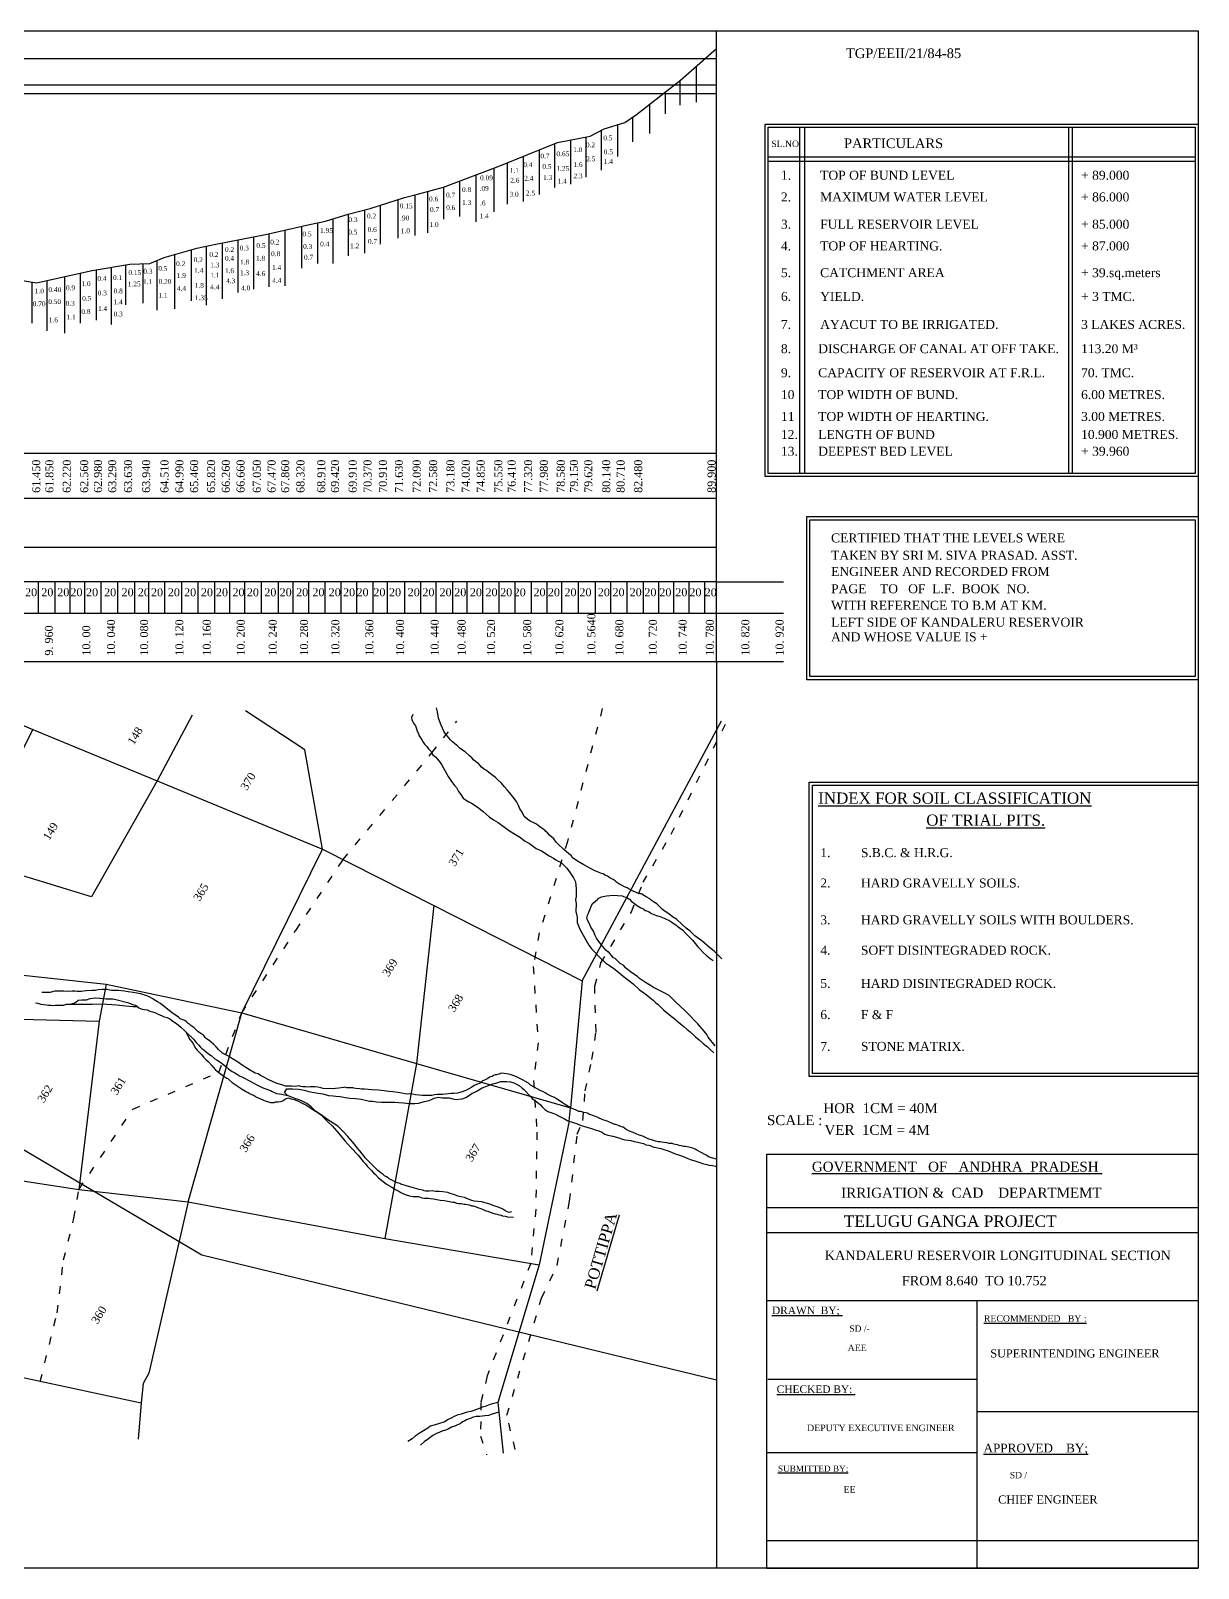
# Model space of a CAD drawing. Header units: millimetres. Extents: x 16 to 748, y 12 to 492.
# Drawn here: x 383.2 to 747.8, y 11.7 to 492 of the extents above; entities that cross this region are included whole.
import ezdxf

# ---------------------------------------------------------------- set-up
doc = ezdxf.new("R2010")
doc.units = ezdxf.units.MM
doc.header["$MEASUREMENT"] = 0
doc.linetypes.add('ACAD_ISO03W100', pattern=[30, 12, -18])
doc.layers.add('DO LINE', color=3, linetype='Continuous', plot=False)
for name, color, linetype in [('DWG.LINE', 10, 'Continuous'), ('RAILING', 4, 'Continuous'), ('TEXT', 7, 'Continuous')]:
    doc.layers.add(name, color=color, linetype=linetype)
doc.layers.add('TITLE', color=7, linetype='Continuous', lineweight=30)
doc.styles.get("Standard").update_dxf_attribs({"font": 'times.ttf', "height": 4})

msp = doc.modelspace()

# ---------------------------------------------------------------- linework, layer by layer
at = {"layer": 'DO LINE', "linetype": 'ACAD_ISO03W100', "ltscale": 0.2}
for points in [[(561.7, 280.24), (550.82, 238.68), (542.01, 210.15), (540.15, 199.66), (541.62, 175.85), (540.23, 164.04), (541.26, 147.89), (540.91, 123.82), (539.33, 106.95), (525.74, 71.77), (523.76, 63.51), (523.67, 53.01), (525.57, 47.13)], [(386.13, 69.99), (391.42, 91.47), (393.41, 108), (396.66, 121.02), (398.24, 130.06), (415.08, 155.09), (441.93, 166.59), (449.06, 185.17), (465.96, 210.96), (480.71, 233.05), (508.45, 266.37), (516.21, 276.33)], [(534.48, 48.83), (531.89, 59.55), (542.72, 96.11), (547.6, 106.31), (551.47, 126.39), (553.89, 147.26), (555.66, 151.53), (556.33, 160.81), (558.45, 170.61), (559.74, 179.21), (559.33, 193.54), (561.27, 200.78), (570.81, 216.74), (574.44, 225.97), (583.18, 240.97), (600.59, 276.32)]]:
    msp.add_lwpolyline(points, dxfattribs=at)
at = {"layer": 'DWG.LINE', "ltscale": 0.2}
for p, q in [((597.39, 359.97), (597.39, 491.99)), ((597.39, 483.22), (61.75, 483.22)), ((597.39, 475), (61.75, 475)), ((597.39, 472.32), (61.75, 472.32)), ((597.39, 359.97), (61.75, 359.97)), ((597.39, 294.98), (597.39, 359.97)), ((597.39, 345.89), (61.75, 345.89)), ((597.39, 330.57), (61.75, 330.57)), ((597.39, 319.85), (61.75, 319.85)), ((61.75, 310.04), (597.39, 310.04))]:
    msp.add_line(p, q, dxfattribs=at)
for points in [[(379.96, 414.05), (385.02, 413.25), (402.35, 417.12), (414.16, 419.06), (420.35, 419.33), (424.82, 421.16), (435.04, 424.11), (440.96, 425.35), (456.54, 428.37), (470.26, 431.49), (475.22, 432.47), (482.33, 434.73), (489.16, 436.45), (499.89, 439.91), (504.36, 441.04), (512.11, 443.13), (529.13, 449.6), (547.75, 457.07), (557.89, 459.08), (562.3, 461.39), (568.71, 463.33), (572.33, 465.82), (586.11, 476.52), (597.39, 486.42)], [(590.96, 480.78), (590.96, 469.72)], [(585.88, 476.34), (585.88, 468.76)], [(581.28, 472.77), (581.28, 466.05)], [(576.41, 468.99), (576.41, 459.84)], [(566.43, 462.64), (566.43, 452.7)], [(571.14, 465), (571.14, 457.29)], [(546.8, 456.69), (546.8, 443.07)], [(551.8, 457.87), (551.8, 444.09)], [(556.57, 458.82), (556.57, 446.2)], [(561.32, 460.88), (561.32, 448.47)], [(536.95, 452.74), (536.95, 438.69)], [(541.96, 454.75), (541.96, 440.8)], [(522.24, 446.98), (522.24, 432.34)], [(527.78, 449.09), (527.78, 435.39)], [(532.02, 450.76), (532.02, 437.81)], [(512.11, 443.13), (512.11, 433.12)], [(517.14, 445.04), (517.14, 433.98)], [(492.35, 437.48), (492.35, 425.36)], [(497.8, 439.23), (497.8, 427.16)], [(503.09, 440.72), (503.09, 428.02)], [(507.05, 441.76), (507.05, 428.88)], [(477.52, 433.2), (477.52, 419.23)], [(482.33, 434.73), (482.33, 421.68)], [(487.42, 436.01), (487.42, 422.54)], [(452.8, 427.65), (452.8, 411.26)], [(457.58, 428.61), (457.58, 411.96)], [(462.52, 429.73), (462.52, 412.27)], [(467.75, 430.92), (467.75, 417.83)], [(472.74, 431.98), (472.74, 419.23)], [(433.25, 423.6), (433.25, 407.58)], [(438, 424.73), (438, 406.25)], [(442.95, 425.74), (442.95, 408.2)], [(447.82, 426.68), (447.82, 410.24)], [(408.26, 418.09), (408.26, 400.22)], [(412.78, 418.84), (412.78, 406.4)], [(418.18, 419.24), (418.18, 406.87)], [(422.58, 420.25), (422.58, 404.68)], [(428.04, 422.09), (428.04, 405.15)], [(383.49, 413.49), (383.49, 400.6)], [(388.22, 413.96), (388.22, 398.25)], [(393.69, 415.18), (393.69, 397.55)], [(398.67, 416.29), (398.67, 400.61)], [(403.59, 417.32), (403.59, 401.55)], [(385.54, 319.85), (385.54, 310.04)], [(390.72, 319.85), (390.72, 310.04)], [(395.34, 319.85), (395.34, 310.04)], [(399.97, 319.85), (399.97, 310.04)], [(405.1, 319.85), (405.1, 310.04)], [(410.24, 319.85), (410.24, 310.04)], [(415.61, 319.85), (415.61, 310.04)], [(420.01, 319.85), (420.01, 310.04)], [(424.98, 319.85), (424.98, 310.04)], [(430.22, 319.85), (430.22, 310.04)], [(435.36, 319.85), (435.36, 310.04)], [(440.54, 319.85), (440.54, 310.04)], [(445.25, 319.85), (445.25, 310.04)], [(449.92, 319.85), (449.92, 310.04)], [(455.19, 319.85), (455.19, 310.04)], [(460.41, 319.85), (460.41, 310.04)], [(464.99, 319.85), (464.99, 310.04)], [(469.95, 319.85), (469.95, 310.04)], [(475.04, 319.85), (475.04, 310.04)], [(480.08, 319.85), (480.08, 310.04)], [(484.96, 319.85), (484.96, 310.04)], [(489.98, 319.85), (489.98, 310.04)], [(494.5, 319.85), (494.5, 310.04)], [(499.91, 319.85), (499.91, 310.04)], [(504.87, 319.85), (504.87, 310.04)], [(509.65, 319.85), (509.65, 310.04)], [(514.86, 319.85), (514.86, 310.04)], [(519.41, 319.85), (519.41, 310.04)], [(524.28, 319.85), (524.28, 310.04)], [(529.36, 319.85), (529.36, 310.04)], [(534.33, 319.85), (534.33, 310.04)], [(539.48, 319.85), (539.48, 310.04)], [(544.39, 319.85), (544.39, 310.04)], [(548.96, 319.85), (548.96, 310.04)], [(554.18, 319.85), (554.18, 310.04)], [(559.43, 319.85), (559.43, 310.04)], [(564.26, 319.85), (564.26, 310.04)], [(569.32, 319.85), (569.32, 310.04)], [(574.42, 319.85), (574.42, 310.04)], [(579.26, 319.85), (579.26, 310.04)], [(583.98, 319.85), (583.98, 310.04)], [(588.75, 319.85), (588.75, 310.04)], [(593.62, 319.85), (593.62, 310.04)], [(597.39, 319.85), (618.33, 319.85)], [(597.39, 310.04), (618.33, 310.04)], [(61.75, 294.98), (597.39, 294.98)], [(597.39, 294.98), (618.33, 294.98)], [(597.39, 294.98), (597.39, 11.7)], [(352.21, 238.34), (366.39, 280.97), (383.81, 273.67), (422.64, 257.64)], [(474.27, 236.3), (468.8, 267.34), (450.25, 279.55)], [(598.98, 202.1), (596.59, 204.42), (595.17, 205.58), (592.75, 207.69), (590.6, 209.27), (589.16, 210.67), (587.88, 211.69), (586.65, 212.83), (584.91, 214.43), (583.57, 215.21), (582.46, 216.11), (581.35, 216.81), (580.51, 217.49), (579.48, 218.56), (578.69, 219.23), (577.66, 219.91), (577.06, 220.28), (576.57, 220.77), (575.36, 221.41), (574.84, 221.76), (574.06, 222.23), (573.86, 222.36), (573.5, 222.36), (572.5, 222.66), (571.9, 222.95), (571.03, 223.34), (570.62, 223.58), (570.04, 223.85), (569.43, 224.21), (568.63, 224.56), (567.72, 225.05), (566.87, 225.52), (566.27, 225.96), (565.67, 226.44), (565.07, 226.88), (564.09, 227.41), (563.64, 227.73), (563.34, 227.86), (563.01, 227.95), (562.37, 228.32), (561.95, 228.6), (561.49, 228.73), (560.93, 228.89), (559.95, 229.36), (559.33, 229.6), (558.19, 230.17), (555.91, 231.41), (553.98, 232.61), (552.33, 233.74), (552.06, 234.28), (551.2, 234.92), (549.65, 236.26), (547.85, 238.02), (547.33, 238.55), (546.57, 239.55), (545.35, 240.62), (544.59, 241.43), (544.09, 241.88), (543.86, 242.17), (543.2, 242.59), (542.17, 243.33), (541.12, 244.09), (540.29, 244.51), (539.13, 245.06), (538.41, 245.58), (537.27, 246.53), (536.63, 247.91), (535.91, 248.95), (535.56, 249.99), (534.87, 251.17), (533.85, 252.6), (532.72, 254.05), (532.01, 254.85), (531.18, 255.77), (530.16, 256.92), (529.22, 257.92), (528.3, 258.74), (526.27, 260.31), (525.57, 260.85), (524.92, 261.22), (524.01, 261.9), (523.53, 262.48), (523.04, 263.05), (522.54, 263.44), (521.59, 264.13), (520.94, 264.83), (520.25, 265.52), (518.86, 266.69), (517.42, 267.65), (516.43, 268.56), (515.6, 269.21), (514.86, 269.86), (514.3, 270.51), (513.25, 271.68), (512.78, 272.16), (512.21, 273.16), (511.34, 275.02), (510.56, 277.23), (510.21, 279.19), (509.87, 280.44)], [(433.55, 278.14), (422.64, 257.64), (474.27, 236.3)], [(502.55, 278.44), (502.1, 277.43), (502.18, 276.8), (502.44, 276.31), (502.7, 275.67), (503, 275.3), (503.3, 274.85), (503.68, 273.95), (503.9, 273.24), (504.24, 272.46), (504.5, 271.74), (504.91, 271.07), (505.36, 270.47), (505.7, 269.8), (506.19, 269.16), (506.9, 268.38), (507.42, 267.7), (508.21, 266.8), (508.7, 265.94), (509.56, 265.2), (510.16, 264.56), (510.72, 263.77), (511.43, 262.8), (512.92, 260.22), (513.58, 259.03), (514.59, 257.48), (515.55, 256.23), (516.14, 255.58), (516.8, 254.39), (517.46, 253.37), (518.23, 252.24), (519.01, 251.71), (520.02, 251.11), (520.79, 250.69), (521.69, 250.22), (523.06, 249.26), (524.49, 248.13), (525.44, 247.24), (526.34, 246.41), (527.71, 245.45), (529.14, 244.62), (532.42, 242.3), (534.03, 241.23), (536.12, 239.97), (537.37, 238.96), (538.51, 238.28), (538.97, 238.08), (540.99, 236.58), (542.67, 235.78), (545.12, 234.28), (546.45, 233.54), (547.17, 232.98), (547.87, 232.56), (548.45, 232.38), (548.86, 232.17), (550.65, 230.42), (551.65, 228.96), (552.73, 227.38), (553.27, 226.13), (553.56, 223.89), (553.48, 221.52), (553.35, 220.63), (553.52, 219.3), (553.46, 216.81), (553.79, 215.12), (553.83, 213.42), (554.72, 211.31), (556.23, 208.52), (557.52, 206.38), (558.44, 205.13), (559.62, 203.8), (559.84, 203.54), (560.89, 202.5), (562.74, 200.83), (563.9, 199.99), (565.32, 199.06), (566.77, 197.87), (568.19, 196.67), (569.95, 195.26), (571.31, 194.22), (573.36, 192.43), (574.69, 191.42), (575.93, 190.46), (577.65, 189.01), (578.36, 188.3), (579.11, 187.8), (579.84, 187.1), (580.34, 186.55), (580.85, 186.1), (581.61, 185.42), (582.5, 184.74), (583.2, 184.19), (584.06, 183.53), (584.69, 183.05), (585.02, 182.73), (585.52, 182.31), (586.15, 181.8), (587.13, 180.93), (588.07, 180.14), (589.17, 179.24), (590.39, 178.07), (590.8, 177.73), (591.92, 176.78), (593.23, 175.62), (594.51, 174.56), (595.24, 173.86), (596.54, 172.75)], [(555.4, 195.21), (598.96, 276.46)], [(383.81, 273.67), (363.41, 233.27)], [(422.64, 257.64), (402.14, 221.39), (362.62, 233.51), (355.34, 207.99), (353.9, 199.84), (406.7, 194.12), (449.06, 185.17)], [(449.06, 185.17), (474.27, 236.3), (509.05, 218.73), (503.67, 169.41), (493.77, 114.68)], [(61.75, 229.92), (190.27, 230.44), (295.71, 203.9), (340.7, 173.1), (371.47, 148.04), (436.59, 109.65), (597.39, 70.52)], [(596.91, 174.88), (594.8, 177.65), (594.31, 178.39), (593.54, 179.52), (591.54, 181.75), (590.72, 182.55), (588.8, 184.54), (587.36, 185.99), (584.71, 188.4), (582.54, 190.57), (581.02, 191.48), (579.37, 192.28), (577.67, 193.12), (576.77, 193.73), (575.18, 194.66), (573.28, 195.92), (572.72, 196.55), (570.93, 197.7), (569.95, 198.41), (568.93, 199.28), (568.38, 199.97), (567.32, 200.66), (566.34, 201.56), (565.68, 202.14), (565.19, 202.41), (564.58, 203.08), (564.04, 203.74), (563.86, 204), (563.54, 204.24), (563.57, 204.19), (562.83, 204.76), (561.8, 205.98), (561.44, 206.48), (560.65, 207.46), (559.84, 208.56), (559.51, 209.31), (558.91, 210.69), (558.14, 212), (557.66, 212.98), (557.15, 213.95), (556.87, 214.73), (557.1, 215.6), (557.07, 215.71), (557.41, 216.34), (557.82, 217.45), (557.84, 217.42), (558.07, 218.2), (558.62, 219.39), (559.52, 220.07), (560.25, 220.74), (560.42, 220.91), (561.41, 221.41), (562.98, 221.71), (565.19, 221.95), (566.42, 221.88), (567.86, 221.72), (568.36, 221.54), (569.08, 221.35), (569.36, 221.25), (570.16, 220.76), (570.84, 220.03), (571.31, 219.66), (571.84, 219.3), (572.73, 218.61), (573.76, 218.02), (574.31, 217.78), (574.68, 217.5), (575.23, 217.19), (576.3, 216.71), (576.84, 216.35), (577.8, 215.88), (578.93, 215.52), (579.41, 215.35), (581.02, 214.8), (581.59, 214.5), (582.18, 214.3), (582.76, 213.99), (583.46, 213.49), (584.75, 212.6), (585.75, 211.83), (586.8, 210.99), (587.67, 210.1), (588.63, 209.2), (589.83, 207.9), (590.66, 206.9), (591.55, 205.84), (592.34, 205), (593.24, 204.07), (594.38, 203.05), (595.4, 202.21), (596.33, 201.54)], [(509.05, 218.73), (555.4, 195.21), (551.71, 155.57)], [(551.71, 155.57), (549.86, 156.64), (549.27, 157.1), (548.55, 157.59), (547.68, 158.1), (546.73, 158.74), (545.96, 159.05), (544.47, 159.82), (543.83, 160.2), (543.09, 160.59), (542.24, 160.95), (541.32, 161.44), (540.6, 161.9), (539.29, 162.61), (538.6, 163.18), (537.68, 163.72), (536.93, 164.18), (535.91, 164.64), (535.32, 164.95), (534.16, 165.51), (533.19, 165.82), (532.39, 166.08), (531.09, 166.23), (530.27, 166.33), (529.86, 166.26), (529.45, 166.05), (528.99, 165.9), (528.6, 165.87), (528.24, 165.87), (527.73, 165.59), (527.29, 165.33), (526.76, 165.18), (526.5, 165.08), (525.89, 164.64), (524.94, 164.16), (524.25, 163.93), (523.5, 163.28), (522.45, 162.85), (521.65, 162.49), (520.91, 161.95), (519.29, 161.02), (518.19, 160.64), (517.16, 160.28), (516.5, 160.15), (515.34, 159.97), (514.45, 160), (512.75, 159.82), (511.75, 159.74), (510.9, 159.69), (510.13, 159.64), (509.29, 159.56), (508.49, 159.41), (507.96, 159.41), (507.08, 159.33), (505.41, 159.36), (504.49, 159.46), (503.34, 159.61), (502.39, 159.79), (501.36, 159.89), (500.82, 159.79), (500.06, 159.89), (499.03, 160.1), (497.88, 160.36), (496.26, 160.51), (495, 160.61), (493.57, 160.84), (492.62, 160.89), (491.72, 161.07), (489.74, 161.15), (488.59, 161.26), (487.41, 161.36), (486.61, 161.38), (485.9, 161.44), (484.74, 161.59), (484.08, 161.72), (483.8, 161.82), (481.92, 161.79), (481.15, 161.95), (480.84, 161.87), (480.18, 161.74), (479.36, 161.64), (478.38, 161.61), (477.58, 161.41), (476.48, 161.59), (475.51, 161.51), (474.51, 161.61), (473.74, 161.82), (472.82, 161.97), (471.92, 162.1), (471.25, 162.1), (470.46, 162.05), (469.69, 161.95), (469.02, 162.08), (468.2, 162.13), (467.56, 162.23), (466.97, 162.41), (466.31, 162.31), (465.61, 162.18), (464.76, 162.28), (464.07, 162.31), (463.36, 162.31), (462.79, 162.33), (461.92, 162.59), (460.11, 163.12), (458.89, 163.61), (457.3, 164.42), (456.2, 164.95), (454.97, 165.65), (454.2, 166.18), (453.26, 166.38), (451.55, 167.36), (450.36, 168.13), (449.18, 168.86), (448.04, 169.64), (446.21, 170.82), (444.94, 171.71), (443.07, 172.61), (441.79, 173.72), (441.14, 174.58), (440.28, 175.43), (439.51, 176.04), (438.94, 176.61), (438.12, 177.1), (437.63, 177.51), (437.22, 178.08), (436.65, 178.57), (436.01, 178.98), (435.44, 179.27), (435.01, 179.7), (434.61, 180.15), (434.12, 180.58), (433.2, 181.25), (432.75, 181.62), (432.4, 181.9), (432.17, 182.1), (431.83, 182.39), (431.29, 182.76), (429.88, 183.33), (429.34, 183.82), (428.3, 184.54), (427.47, 185.11), (426.87, 185.63), (426.01, 186.23), (425.27, 186.83), (424.35, 187.58), (423.66, 188.12), (422.78, 188.66), (421.77, 189.21), (421.29, 189.61), (420.6, 190.03), (419.8, 190.38), (418.8, 190.69), (417.54, 191.09), (416.33, 191.32), (415.13, 191.55), (413.64, 191.75), (412.44, 191.98), (411.55, 192.12), (410.58, 192.21), (408.37, 192.22), (406.91, 192.44), (405.44, 192.53), (404.27, 192.36), (403.44, 192.22), (402.32, 192.16), (400.6, 192.1), (399.68, 192.02), (398.88, 191.9), (397.65, 191.9), (396.96, 191.93), (396.07, 191.93), (394.64, 191.9), (393.47, 191.93), (391.78, 192.02), (390.75, 191.99), (389.92, 191.73), (389.2, 191.59), (388.77, 191.53), (386.63, 191.56)], [(406.7, 194.12), (404.6, 182.57), (398.24, 130.06)], [(384.71, 188.29), (385.43, 188.24), (386.34, 187.92), (387.14, 187.84), (388.09, 187.75), (388.69, 187.58), (389.46, 187.58), (390.12, 187.49), (390.84, 187.58), (391.84, 187.64), (392.64, 187.64), (393.47, 187.58), (394.24, 187.86), (395.53, 187.92), (396.62, 188.26), (397.28, 188.52), (397.97, 189.12), (399.14, 189.27), (400.57, 189.29), (401.77, 189.72), (403.26, 189.87), (404.72, 189.78), (406.78, 189.58), (407.57, 189.55), (408.86, 189.55), (410.17, 189.29), (413.41, 188.38), (415.04, 187.78), (416.13, 187.46), (416.96, 186.8), (417.96, 186.37), (418.68, 186.26), (419.51, 186.15), (420.34, 185.77), (421.2, 185.49), (421.97, 185.26), (422.94, 184.83), (424.26, 184.23), (424.83, 183.94), (425.75, 183.74), (426.58, 183.28), (427.61, 182.62), (428.67, 181.91), (430.02, 180.76), (431.2, 179.7), (432.03, 178.81), (433.34, 177.63), (434.09, 176.83), (434.71, 176.07), (435.34, 175.46), (435.71, 175.05), (436.05, 174.59), (436.64, 174.11), (437.26, 173.63), (438.69, 172.43), (439.52, 171.85), (440.67, 170.88), (441.45, 170.37), (442.5, 169.69), (443.98, 168.5), (444.91, 167.71), (446.13, 166.84), (446.92, 166.46), (447.44, 166.16), (448.4, 165.56), (449.49, 164.97), (451.46, 164.01), (453.8, 162.72), (455.49, 161.9), (457.43, 161.17), (458.04, 160.92), (458.61, 160.62), (459.92, 160.03), (461.63, 159.77), (463.37, 159.37)], [(395.53, 187.92), (402.37, 187.96), (405.59, 187.99), (409.99, 187.67), (412.88, 187.38), (415.22, 187.13), (416.54, 187.13)], [(373.06, 133.88), (375.71, 183.36), (404.6, 182.57)], [(432.32, 126.21), (449.06, 185.17), (503.67, 169.41), (551.71, 155.57)], [(431.61, 179.25), (432.92, 176.9), (433.87, 175.66), (434.18, 174.85), (434.6, 174.19), (435.15, 173.51), (436.58, 172.04), (437.14, 171.4), (437.82, 170.64), (438.67, 169.85), (439.69, 168.71), (440.83, 167.49), (441.48, 166.9), (442.39, 166.27), (443.05, 165.74), (443.91, 165.08), (444.44, 164.77), (444.71, 164.72), (445.2, 164.23), (446.07, 163.45), (446.76, 163.03), (447.64, 162.38), (449.24, 161.33), (450.26, 160.7), (450.52, 160.48), (450.8, 160.41), (451.08, 160.34), (451.45, 160.13), (451.76, 159.93), (452.04, 159.79), (452.43, 159.61), (452.72, 159.47), (453.04, 159.26), (453.32, 159.12), (453.53, 159), (454.2, 158.67), (454.71, 158.41), (455.1, 158.27), (455.41, 158.13), (455.84, 157.93), (456.36, 157.75), (456.7, 157.64), (457, 157.52), (457.44, 157.36), (458.09, 157.24), (458.81, 157.17), (459.21, 157.19), (459.66, 157.38), (460.49, 157.42), (461.33, 157.47), (461.82, 157.76), (462.34, 158.04), (462.99, 158.46), (463.65, 158.67), (464.52, 158.31), (465.5, 158.17), (466.8, 157.61), (467.95, 157.03), (469.08, 156.49), (470.71, 155.38), (472.16, 154.47), (473.87, 153.29), (474.57, 152.49), (475.93, 151.19), (477.32, 149.9), (478.8, 148.2), (479.97, 146.88), (481.33, 145.18), (483.19, 143.17), (485.47, 140.73), (487.04, 138.79), (487.69, 137.99), (488.21, 137.31), (488.8, 136.75), (489.57, 135.92), (490.25, 135.24), (490.81, 134.69), (491.73, 133.76), (492.88, 132.83), (493.65, 132.22), (494.32, 131.63), (495.93, 130.74), (497.13, 130.03), (498.12, 129.53), (498.81, 129.12), (499.6, 128.66), (500.48, 128.3), (501.49, 128.03), (502.58, 127.84), (503.56, 127.79), (504.3, 127.81), (505.34, 127.43), (506.1, 127.29), (507.36, 127.29), (508.07, 127.16), (508.94, 127.08), (509.98, 126.89), (511.02, 126.69), (512.44, 126.61), (513.35, 126.42), (514, 126.28), (514.49, 126.12), (514.98, 126.04), (515.5, 126.01), (516.13, 125.79), (516.76, 125.66), (517.33, 125.6), (517.63, 125.63), (518.1, 125.49), (518.56, 125.47), (519, 125.47), (519.6, 125.36), (520.06, 125.19), (520.86, 124.92), (521.35, 124.86), (522.25, 124.56), (523.01, 124.24), (523.78, 124.1), (524.73, 123.66), (525.33, 123.39), (525.96, 123.23), (526.65, 122.9), (527.52, 122.65), (528.23, 122.43), (528.81, 122.27), (529.41, 122.08), (530.17, 121.97), (530.47, 121.8), (531.32, 121.67), (532.08, 121.5), (533.94, 121.37)], [(533.32, 123.01), (532.6, 122.83), (531.53, 123.26), (530.63, 123.82), (529.48, 124.37), (527.89, 124.88), (526.24, 125.5), (524.69, 125.98), (524.04, 126.15), (522.79, 126.23), (521.7, 126.35), (520.62, 126.7), (519.91, 126.97), (518.63, 127.49), (517.46, 127.74), (516.6, 127.97), (515.67, 128.39), (514.9, 128.55), (514.2, 128.79), (513.41, 129.08), (511.91, 129.26), (510.79, 129.38), (509.58, 129.42), (508.56, 129.56), (507.64, 129.53), (506.61, 129.51), (506.06, 129.57), (505.63, 129.76), (504.49, 130.03), (502.99, 130.42), (501.57, 130.8), (498.8, 131.7), (498.43, 131.93), (497.58, 132.14), (496.96, 132.45), (496.13, 132.84), (495.17, 133.32), (494.81, 133.65), (494.28, 134), (493.65, 134.33), (493.29, 134.73), (492.61, 135.11), (491.47, 136.08), (490.36, 137.23), (489.32, 138.19), (488.21, 139.23), (487.62, 139.88), (487.26, 140.53), (486.65, 141.14), (485.94, 142.09), (485.25, 142.94), (484.16, 144.31), (483.57, 145.04), (482.17, 146.53), (480.71, 148.18), (479.1, 149.78), (477.59, 150.78), (475.92, 151.82), (473.87, 153.29), (472.16, 154.47), (470.75, 155.85), (469.41, 156.85), (468, 157.59), (466.69, 158.13), (465.68, 158.49), (464.44, 158.96), (463.37, 159.37), (462.4, 160.28), (463.16, 161.51), (464.98, 161.46), (466.8, 161.34), (468.53, 161.08), (470.01, 160.66), (471.11, 160.37), (472.97, 160.15), (474.41, 159.9), (476.19, 159.35), (477.67, 159.32), (478.51, 159.15), (479.67, 159.07), (480.41, 158.96), (481.35, 158.77), (482.81, 158.54), (484.64, 158.44), (486.38, 158.19), (488.15, 157.83), (488.95, 157.61), (489.97, 157.59), (491.2, 157.44), (492.77, 157.33), (494.76, 157.31), (496.91, 157.28), (498.17, 157.14), (499.62, 157.11), (501.46, 156.87), (503.14, 156.92), (504.25, 157.02), (506.14, 157.47), (507.66, 157.84), (508.52, 158.25), (509.2, 158.58), (510.57, 158.82), (511.79, 158.69), (513.9, 158.6), (515.69, 158.16), (517.92, 158.34), (519.1, 158.75), (520.23, 159.48), (521.05, 160.08), (521.71, 160.35), (522.49, 160.76), (523.13, 161.14), (524.22, 161.81), (525.35, 162.19), (526.71, 162.75), (527.49, 162.97), (528.72, 163.38), (530.01, 163.76), (531.9, 163.76), (533.02, 163.6), (534.08, 163.34), (534.71, 163.06), (535.75, 162.51), (536.69, 161.65), (537.06, 161.34), (537.84, 160.59), (538.6, 159.66), (539.21, 159.16), (539.94, 158.37), (541.26, 157.35), (542.39, 156.49), (542.96, 155.81), (543.72, 155.05), (544.69, 154.43), (545.95, 153.93), (547.05, 153.54), (548.02, 153.07), (549.93, 152.07), (550.92, 151.45), (552.25, 151.03), (553.64, 150.58), (555.08, 150.01), (556.86, 149.51), (558.35, 149.09), (559.75, 148.56), (560.56, 148.35), (561.53, 147.91), (562.5, 147.3), (563.39, 146.96), (564.93, 146.65), (566.84, 146.18), (568.05, 145.75), (568.71, 145.54), (569.73, 145.44), (570.64, 145.34), (571.61, 144.97), (572.76, 144.81), (573.65, 144.58), (574.54, 144.42), (575.25, 143.92), (576.22, 143.82), (576.67, 143.72), (577.49, 143.37), (578.5, 143.16), (579.43, 142.9), (580.11, 142.86), (580.56, 142.6), (581.17, 142.4), (581.93, 142.21), (582.8, 141.91), (583.55, 141.56), (584.72, 141.1), (585.52, 140.87), (586.15, 140.66), (586.74, 140.41), (588.21, 139.78), (589.18, 139.41), (590.27, 139.07), (591.22, 138.74), (592.18, 138.42), (592.96, 138.14), (594.29, 137.79), (595.09, 137.57), (596.12, 137.46), (597.05, 137.29), (597.39, 137.29)], [(551.3, 151.33), (551.71, 155.57)], [(597.38, 139.53), (595.08, 140.16), (594.14, 140.73), (592.41, 141.66), (591.21, 142.31), (590.65, 142.59), (589.64, 142.99), (588.69, 143.23), (587.7, 143.41), (587.14, 143.46), (586.46, 143.62), (585.69, 143.77), (585.16, 143.93), (584.54, 144.05), (584.01, 144.18), (583.55, 144.36), (583.09, 144.34), (582.53, 144.34), (581.84, 144.54), (581.03, 144.71), (580.13, 144.77), (579.62, 144.87), (579.19, 144.95), (578.3, 145.15), (576.77, 145.63), (576.21, 145.76), (575.16, 146.22), (574.36, 146.64), (573.25, 146.97), (572.27, 147.45), (571.35, 147.86), (570.15, 148.24), (569.11, 148.76), (568.76, 149.09), (568.24, 149.5), (567.68, 149.54), (566.92, 149.88), (565.94, 150.33), (565.52, 150.37), (564.84, 150.62), (564.17, 150.96), (563.71, 151.17), (563.16, 151.33), (562.61, 151.54), (561.9, 151.76), (561.27, 152.05), (560.64, 152.26), (560.34, 152.51), (559.79, 152.72), (559.21, 152.97), (558.41, 153.23), (557.73, 153.44), (557.02, 153.86), (555.96, 154.11), (555, 154.36), (554.41, 154.4), (553.57, 154.78), (552.3, 155.33), (551.71, 155.57)], [(551.3, 151.33), (541.97, 106.5)], [(365.82, 56.81), (367.65, 74.07), (373.06, 133.88), (398.24, 130.06), (432.32, 126.21), (428.11, 107.56), (420.02, 72.66), (418.27, 69.43), (417.65, 63.34)], [(432.32, 126.21), (493.77, 114.68), (541.97, 106.5), (529.05, 63.5), (530.73, 47.61)], [(309.84, 86.47), (417.65, 63.34), (416.73, 52.02)], [(529.05, 63.5), (527.44, 63.09), (526.66, 62.88), (525.15, 62.21), (524.23, 62), (523.25, 61.65), (522.44, 61.33), (521.53, 61.02), (520.58, 60.7), (519.45, 60.42), (518.54, 60.1), (517.62, 59.79), (516.39, 59.47), (515.44, 59.12), (514.74, 58.73), (513.54, 58.14), (512.55, 57.47), (510.51, 56.8), (509.46, 56.55), (507.95, 56.06), (507.24, 55.5), (504.53, 53.78), (503.27, 52.93), (502.32, 52.09), (500.98, 51.25)], [(529.37, 60.48), (528.35, 60.17), (527.3, 59.79), (526.13, 59.4), (525.01, 59.33), (523.43, 59.15), (522.33, 59.08), (521.31, 58.91), (520.72, 58.56), (520.12, 58.42), (519.27, 58.03), (518.71, 57.71), (518.04, 57.4), (517.27, 56.84), (516.25, 56.38), (515.65, 56.13), (514.59, 55.78), (513.33, 55.08), (512.38, 54.69), (511.89, 54.59), (510.76, 54.13), (509.92, 53.74), (508.75, 53.15), (507.38, 52.09), (506.01, 51.21), (504.95, 50.19)]]:
    msp.add_lwpolyline(points, dxfattribs=at)
at = {"layer": 'RAILING', "ltscale": 0.2}
for p, q in [((613.54, 353.72), (613.54, 461.82)), ((746.82, 353.72), (613.54, 353.72)), ((627.3, 166.27), (627.3, 256.28)), ((747.82, 166.27), (627.3, 166.27))]:
    msp.add_line(p, q, dxfattribs=at)
for points in [[(623.26, 461.82), (623.26, 353.72)], [(707.29, 461.82), (707.29, 353.72)]]:
    msp.add_lwpolyline(points, dxfattribs=at)
at = {"layer": 'TITLE', "ltscale": 0.2}
for p, q in [((613.54, 461.82), (746.82, 461.82)), ((746.82, 461.82), (746.82, 353.72)), ((613.54, 452.61), (746.82, 452.61)), ((613.54, 451.22), (746.82, 451.22)), ((627.3, 256.28), (747.82, 256.28))]:
    msp.add_line(p, q, dxfattribs=at)
at = {"layer": 'TITLE', "lineweight": 30}
for p, q in [((613.13, 141.01), (747.82, 141.01)), ((747.82, 141.01), (747.82, 11.7)), ((613.13, 124.43), (747.82, 124.43)), ((613.13, 116.53), (747.82, 116.53)), ((613.13, 95.31), (747.82, 95.31)), ((613.41, 70.8), (678.92, 70.8)), ((613.13, 47.89), (678.64, 47.89)), ((747.82, 20.3), (613.13, 20.3)), ((613.13, 11.7), (747.82, 11.7))]:
    msp.add_line(p, q, dxfattribs=at)
at = {"layer": 'TITLE', "lineweight": -2, "ltscale": 0.2}
msp.add_lwpolyline([(15.92, 491.99), (747.82, 491.99), (747.82, 11.7), (15.92, 11.7)], close=True, dxfattribs=at)
at = {"layer": 'TITLE', "ltscale": 0.2}
for points in [[(612.54, 462.82), (747.82, 462.82), (747.82, 352.72), (612.54, 352.72)], [(625.54, 340.23), (747.82, 340.23), (747.82, 289.25), (625.54, 289.25)], [(626.54, 339.23), (746.82, 339.23), (746.82, 290.25), (626.54, 290.25)], [(626.3, 257.28), (747.82, 257.28), (747.82, 165.27), (626.3, 165.27)]]:
    msp.add_lwpolyline(points, close=True, dxfattribs=at)
for points in [[(624.89, 461.82), (624.89, 353.72)], [(708.42, 461.82), (708.42, 353.72)]]:
    msp.add_lwpolyline(points, dxfattribs=at)
at = {"layer": 'TITLE'}
msp.add_lwpolyline([(613.13, 11.7), (613.13, 141.01)], dxfattribs=at)
at = {"layer": 'TITLE', "lineweight": 30}
for points in [[(678.64, 95.31), (678.64, 11.7)], [(678.64, 60.68), (747.82, 60.68)]]:
    msp.add_lwpolyline(points, dxfattribs=at)

# ---------------------------------------------------------------- texts
at = {"layer": 'TEXT'}
for s, height, p in [('TGP/EEII/21/84-85', 3, (637.79, 483.45)), ('0.2', 1.5, (556.56, 455.57)), ('0.5', 1.5, (562, 457.77)), ('SL.NO', 2, (614.48, 455.66)), ('PARTICULARS', 3, (637.17, 455.34)), ('0.7', 1.5, (542.36, 452.1)), ('0.65', 1.5, (547.37, 452.81)), ('1.0', 1.5, (552.61, 454.11)), ('2.5', 1.5, (556.64, 451.23)), ('0.5', 1.5, (562.15, 453.4)), ('1.4', 1.5, (562.15, 450.37)), ('0.09', 1.5, (523.52, 445.29)), ('1.1', 1.5, (532.78, 447.61)), ('0.4', 1.5, (537, 449.38)), ('2.4', 1.5, (537.32, 445.17)), ('0.5', 1.5, (542.96, 448.87)), ('1.3', 1.5, (543.23, 445.37)), ('1.25', 1.5, (547.33, 448.24)), ('2.3', 1.5, (552.69, 445.88)), ('1.6', 1.5, (552.69, 449.46)), ('1.', 2.8, (617.48, 445.46)), ('TOP OF BUND LEVEL', 2.8, (629.73, 445.46)), ('+ 89.000', 2.8, (711.23, 445.46)), ('0.8', 1.5, (517.88, 441.62)), ('.09', 1.5, (523.38, 441.98)), ('2.6', 1.5, (532.94, 444.54)), ('2.5', 1.5, (537.83, 440.52)), ('1.4', 1.5, (547.73, 444.26)), ('0.15', 1.5, (498.44, 436.52)), ('0.6', 1.5, (507.58, 438.7)), ('0.7', 1.5, (512.89, 439.91)), ('0.6', 1.5, (512.93, 435.99)), ('1.3', 1.5, (517.92, 437.56)), ('.6', 1.5, (523.52, 437.42)), ('3.0', 1.5, (532.7, 440.17)), ('2.', 2.8, (617.48, 438.66)), ('MAXIMUM WATER LEVEL', 2.8, (629.73, 438.66)), ('+ 86.000', 2.8, (711.23, 438.66)), ('0.3', 1.5, (482.39, 432.25)), ('0.2', 1.5, (488.21, 433.34)), ('.90', 1.5, (498.53, 432.75)), ('0.7', 1.5, (507.85, 435.38)), ('1.4', 1.5, (523.41, 433.39)), ('3.', 2.8, (617.48, 430.16)), ('FULL RESERVOIR LEVEL', 2.8, (629.73, 430.16)), ('+ 85.000', 2.8, (711.23, 430.16)), ('0.5', 1.5, (468.02, 427.75)), ('1.95', 1.5, (473.57, 428.84)), ('0.5', 1.5, (482.34, 428.34)), ('0.6', 1.5, (488.39, 429.16)), ('1.0', 1.5, (498.76, 428.75)), ('1.0', 1.5, (507.71, 430.71)), ('0.2', 1.5, (438.96, 421.34)), ('0.2', 1.5, (443.84, 422.89)), ('0.3', 1.5, (448.43, 423.39)), ('0.5', 1.5, (453.65, 424.17)), ('0.2', 1.5, (457.97, 425.21)), ('0.8', 1.5, (458.25, 421.58)), ('0.3', 1.5, (468.25, 423.85)), ('0.4', 1.5, (473.57, 424.62)), ('1.2', 1.5, (482.89, 424.03)), ('0.7', 1.5, (488.48, 425.44)), ('4.', 2.8, (617.48, 423.37)), ('TOP OF HEARTING.', 2.8, (629.73, 423.37)), ('+ 87.000', 2.8, (711.23, 423.37)), ('0.5', 1.5, (423.01, 417)), ('0.2', 1.5, (428.59, 418.47)), ('0.2', 1.5, (434.07, 419.7)), ('1.4', 1.5, (434.21, 416.37)), ('1.3', 1.5, (439.24, 418.1)), ('0.4', 1.5, (443.84, 420.16)), ('1.8', 1.5, (448.52, 418.99)), ('1.8', 1.5, (453.52, 420.17)), ('1.4', 1.5, (458.56, 417.26)), ('0.7', 1.5, (468.52, 420.49)), ('CATCHMENT AREA', 2.8, (629.73, 415.02)), ('+ 39.sq.meters', 2.8, (711.23, 415.02)), ('1.0', 1.5, (399.03, 412.23)), ('0.4', 1.5, (403.99, 413.88)), ('0.1', 1.5, (408.88, 414.12)), ('1.25', 1.5, (413.49, 412.16)), ('0.15', 1.5, (413.68, 415.72)), ('0.3', 1.5, (418.34, 416.13)), ('1.1', 1.5, (418.29, 412.84)), ('0.20', 1.5, (423.1, 412.94)), ('1.9', 1.5, (428.77, 414.77)), ('1.8', 1.5, (434.39, 411.71)), ('1.1', 1.5, (439.24, 414.91)), ('1.6', 1.5, (443.84, 416.27)), ('4.3', 1.5, (444.2, 413.13)), ('1.3', 1.5, (448.52, 415.63)), ('4.6', 1.5, (453.56, 415.4)), ('4.4', 1.5, (458.61, 413.27)), ('5.', 2.8, (617.48, 415.02)), ('1.0', 1.5, (384.43, 409.96)), ('0.40', 1.5, (388.71, 410.38)), ('0.9', 1.5, (394.18, 410.94)), ('0.5', 1.5, (399.24, 407.64)), ('0.3', 1.5, (404.09, 409.35)), ('0.8', 1.5, (409.06, 409.97)), ('1.1', 1.5, (423.05, 408.6)), ('4.4', 1.5, (428.82, 410.75)), ('1.35', 1.5, (434.44, 407.83)), ('4.4', 1.5, (439.24, 411.21)), ('4.0', 1.5, (448.88, 410.86)), ('6.', 2.8, (617.48, 407.6)), ('YIELD.', 2.8, (629.73, 407.6)), ('+ 3 TMC.', 2.8, (711.23, 407.6)), ('0.70', 1.5, (383.82, 405.94)), ('0.50', 1.5, (388.66, 406.61)), ('0.3', 1.5, (394.08, 406.1)), ('0.8', 1.5, (398.98, 403.52)), ('1.4', 1.5, (404.2, 404.45)), ('0.3', 1.5, (409.06, 402.76)), ('1.4', 1.5, (409.06, 406.54)), ('1.6', 1.5, (388.82, 400.94)), ('1.1', 1.5, (394.34, 401.82)), ('7.', 2.8, (617.48, 398.85)), ('AYACUT TO BE IRRIGATED.', 2.8, (629.73, 398.85)), ('3 LAKES ACRES.', 2.8, (711.23, 398.85)), ('8.', 2.8, (617.48, 391.27)), ('DISCHARGE OF CANAL AT OFF TAKE.', 2.8, (629.12, 391.27)), ('113.20 M³', 2.8, (711.23, 391.27)), ('9.', 2.8, (617.48, 383.76)), ('CAPACITY OF RESERVOIR AT F.R.L.', 2.8, (629.12, 383.76)), ('70. TMC.', 2.8, (711.23, 383.76)), ('10', 2.8, (617.48, 376.93)), ('TOP WIDTH OF BUND.', 2.8, (629.12, 376.93)), ('6.00 METRES.', 2.8, (711.23, 376.93)), ('11', 2.8, (617.48, 370.1)), ('TOP WIDTH OF HEARTING.', 2.8, (629.12, 370.1)), ('3.00 METRES.', 2.8, (711.23, 370.1)), ('12.', 2.8, (617.48, 364.47)), ('LENGTH OF BUND', 2.8, (629.12, 364.47)), ('10.900 METRES.', 2.8, (711.23, 364.47)), ('13.', 2.8, (617.48, 359.24)), ('DEEPEST BED LEVEL', 2.8, (629.12, 359.24)), ('+ 39.960', 2.8, (711.23, 359.24)), ('CERTIFIED THAT THE LEVELS WERE', 2.8, (633.14, 332.15)), ('TAKEN BY SRI M. SIVA PRASAD. ASST.', 2.8, (633.14, 326.73)), ('ENGINEER AND RECORDED FROM', 2.8, (633.14, 321.68)), ('20', 2.5, (381.41, 315.33)), ('20', 2.5, (386.48, 315.33)), ('20', 2.5, (391.46, 315.33)), ('20', 2.5, (395.57, 315.33)), ('20', 2.5, (400.45, 315.33)), ('20', 2.5, (406.1, 315.33)), ('20', 2.5, (411.55, 315.33)), ('20', 2.5, (416.62, 315.33)), ('20', 2.5, (420.74, 315.33)), ('20', 2.5, (426, 315.33)), ('20', 2.5, (431.07, 315.33)), ('20', 2.5, (436.33, 315.33)), ('20', 2.5, (441.02, 315.33)), ('20', 2.5, (446.18, 315.33)), ('20', 2.5, (450.68, 315.33)), ('20', 2.5, (456.13, 315.33)), ('20', 2.5, (460.92, 315.33)), ('20', 2.5, (466.08, 315.33)), ('20', 2.5, (471.15, 315.33)), ('20', 2.5, (476.23, 315.33)), ('20', 2.5, (480.72, 315.33)), ('20', 2.5, (484.93, 315.33)), ('20', 2.5, (490.19, 315.33)), ('20', 2.5, (495.07, 315.33)), ('20', 2.5, (500.91, 315.33)), ('20', 2.5, (505.5, 315.33)), ('20', 2.5, (510.86, 315.33)), ('20', 2.5, (515.45, 315.33)), ('20', 2.5, (520.33, 315.33)), ('20', 2.5, (525.21, 315.33)), ('20', 2.5, (529.8, 315.33)), ('20', 2.5, (534.01, 315.33)), ('20', 2.5, (540.19, 315.33)), ('20', 2.5, (544.69, 315.33)), ('20', 2.5, (549.86, 315.33)), ('20', 2.5, (554.54, 315.33)), ('20', 2.5, (560.28, 315.33)), ('20', 2.5, (564.88, 315.33)), ('20', 2.5, (570.23, 315.33)), ('20', 2.5, (574.83, 315.33)), ('20', 2.5, (579.51, 315.33)), ('20', 2.5, (584.49, 315.33)), ('20', 2.5, (588.89, 315.33)), ('20', 2.5, (593.67, 315.33)), ('PAGE    TO   OF  L.F.  BOOK  NO.', 2.8, (633.14, 316.28)), ('WITH REFERENCE TO B.M AT KM.', 2.8, (633.14, 311.11)), ('LEFT SIDE OF KANDALERU RESERVOIR', 2.8, (633.14, 305.83)), ('AND WHOSE VALUE IS +', 2.8, (633.14, 301.25)), ('%%UINDEX FOR SOIL CLASSIFICATION', 3.5, (629.12, 250.53)), ('%%UOF TRIAL PITS.', 3.5, (662.87, 243.64)), ('1.         S.B.C. & H.R.G.', 2.8, (629.78, 233.84)), ('2.         HARD GRAVELLY SOILS.', 2.8, (629.78, 224.36)), ('3.         HARD GRAVELLY SOILS WITH BOULDERS.', 2.8, (629.78, 212.84)), ('4.         SOFT DISINTEGRADED ROCK.', 2.8, (629.78, 203.36)), ('5.         HARD DISINTEGRADED ROCK.', 2.8, (629.78, 193.01)), ('6.         F & F', 2.8, (629.78, 183.24)), ('7.         STONE MATRIX.', 2.8, (629.78, 173.33))]:
    msp.add_text(s, height=height, dxfattribs=at).set_placement(p)
for s, height, rotation, p in [('61.450', 2.5, 90, (386.14, 347.63)), ('61.850', 2.5, 90, (390.25, 347.63)), ('62.220', 2.5, 90, (395.69, 347.63)), ('62.560', 2.5, 90, (401.12, 347.63)), ('62.980', 2.5, 90, (405.42, 347.63)), ('63.290', 2.5, 90, (409.88, 347.63)), ('63.630', 2.5, 90, (414.83, 347.63)), ('63.940', 2.5, 90, (420.47, 347.63)), ('64.510', 2.5, 90, (426.19, 347.63)), ('64.990', 2.5, 90, (430.86, 347.63)), ('65.460', 2.5, 90, (435.46, 347.63)), ('65.820', 2.5, 90, (440.76, 347.63)), ('66.260', 2.5, 90, (445.36, 347.63)), ('66.660', 2.5, 90, (449.96, 347.63)), ('67.050', 2.5, 90, (455.04, 347.63)), ('67.470', 2.5, 90, (459.64, 347.63)), ('67.860', 2.5, 90, (463.9, 347.63)), ('68.320', 2.5, 90, (468.67, 347.63)), ('68.910', 2.5, 90, (475.16, 347.63)), ('69.420', 2.5, 90, (479.46, 347.63)), ('69.910', 2.5, 90, (484.97, 347.63)), ('70.370', 2.5, 90, (489.63, 347.63)), ('70.910', 2.5, 90, (494.41, 347.63)), ('71.630', 2.5, 90, (499.44, 347.63)), ('72.090', 2.5, 90, (504.96, 347.63)), ('72.580', 2.5, 90, (510.11, 347.63)), ('73.180', 2.5, 90, (515.5, 347.63)), ('74.020', 2.5, 90, (520.28, 347.63)), ('74.850', 2.5, 90, (524.94, 347.63)), ('75.550', 2.5, 90, (530.46, 347.63)), ('76.410', 2.5, 90, (534.63, 347.63)), ('77.320', 2.5, 90, (539.78, 347.63)), ('77.980', 2.5, 90, (544.68, 347.63)), ('78.580', 2.5, 90, (549.96, 347.63)), ('79.150', 2.5, 90, (554.09, 347.63)), ('79.620', 2.5, 90, (558.56, 347.63)), ('80.140', 2.5, 90, (564.16, 347.63)), ('80.710', 2.5, 90, (568.64, 347.63)), ('82.480', 2.5, 90, (574.15, 347.63)), ('89.900', 2.5, 90, (597.05, 347.63)), ('10. 040', 2.5, 90, (409.49, 296.79)), ('10. 080', 2.5, 90, (419.83, 296.79)), ('10. 120', 2.5, 90, (430.83, 296.79)), ('10. 160', 2.5, 90, (439.4, 296.79)), ('10. 200', 2.5, 90, (450.02, 296.79)), ('10. 240', 2.5, 90, (460, 296.79)), ('10. 280', 2.5, 90, (469.78, 296.79)), ('10. 320', 2.5, 90, (479.56, 296.79)), ('10. 360', 2.5, 90, (490.19, 296.79)), ('10. 400', 2.5, 90, (499.78, 296.79)), ('10. 440', 2.5, 90, (510.59, 296.79)), ('10. 480', 2.5, 90, (518.98, 296.79)), ('10. 520', 2.5, 90, (528.2, 296.79)), ('10. 580', 2.5, 90, (539.48, 296.79)), ('10. 620', 2.5, 90, (549.54, 296.79)), ('10. 5640', 2.5, 90, (559.51, 296.79)), ('10. 680', 2.5, 90, (568.27, 296.79)), ('10. 720', 2.5, 90, (578.71, 296.79)), ('10. 740', 2.5, 90, (588.03, 296.79)), ('10. 780', 2.5, 90, (596.51, 296.79)), ('10. 820', 2.5, 90, (607.6, 296.79)), ('10. 920', 2.5, 90, (618.31, 296.79)), ('9. 960', 2.5, 90, (390.11, 296.79)), ('10. 00', 2.5, 90, (401.76, 296.79)), ('148', 2.5, 58.3858, (415.35, 268.68)), ('370', 2.5, 58.3858, (450.63, 254.45)), ('149', 2.5, 58.3858, (388.92, 238.87)), ('371', 2.5, 58.3858, (515.63, 230.7)), ('365', 2.5, 58.3858, (435.93, 219.85)), ('369', 2.5, 58.3858, (494.92, 196.28)), ('368', 2.5, 58.3858, (515.45, 185.2)), ('361', 2.5, 58.3858, (410.1, 159.35)), ('362', 2.5, 58.3858, (387.23, 156.9)), ('366', 2.5, 58.3858, (450.36, 141.41)), ('367', 2.5, 58.3858, (520.9, 138.45)), ('%%UPOTTIPPA', 3.5, 73.5907, (559.42, 98.6)), ('360', 2.5, 58.3858, (404.05, 87.79))]:
    msp.add_text(s, height=height, rotation=rotation, dxfattribs=at).set_placement(p)
at = {"layer": 'TITLE', "lineweight": 30}
for s, height, p in [('HOR  1CM = 40M', 3.1019, (630.74, 153.86)), ('SCALE :', 3.102, (613.12, 150.13)), ('VER  1CM = 4M', 3.1019, (631.08, 147.09)), ('%%UGOVERNMENT   OF   ANDHRA  PRADESH ', 3.1019, (627.14, 135.6)), ('IRRIGATION &  CAD    DEPARTMEMT ', 3.1019, (636.3, 127.46)), ('TELUGU GANGA PROJECT', 3.5683, (637.11, 118.33)), ('KANDALERU RESERVOIR LONGITUDINAL SECTION', 2.9451, (631.16, 107.96)), ('FROM 8.640  TO 10.752', 2.9451, (655.25, 100.07)), ('%%UDRAWN  BY; ', 2.3562, (614.68, 91.08)), ('SD /- ', 1.974, (638.83, 85.59)), ('%%URECOMMENDED   BY :', 2.022, (680.87, 88.7)), ('AEE', 2.025, (638.33, 79.55)), ('SUPERINTENDING ENGINEER', 2.5243, (682.87, 77.55)), ('%%UCHECKED BY: ', 2.3562, (616.16, 66.46)), ('DEPUTY EXECUTIVE ENGINEER', 2.0249, (625.66, 54.53)), ('%%UAPPROVED    BY;', 2.7187, (680.76, 47.88)), ('%%USUBMITTED BY;', 1.9031, (616.55, 41.87)), ('SD /', 1.974, (688.96, 39.8)), ('EE', 2.025, (637.08, 35.35)), ('CHIEF ENGINEER', 2.5243, (685.33, 31.9))]:
    msp.add_text(s, height=height, dxfattribs=at).set_placement(p)

doc.saveas('drawing.dxf')
